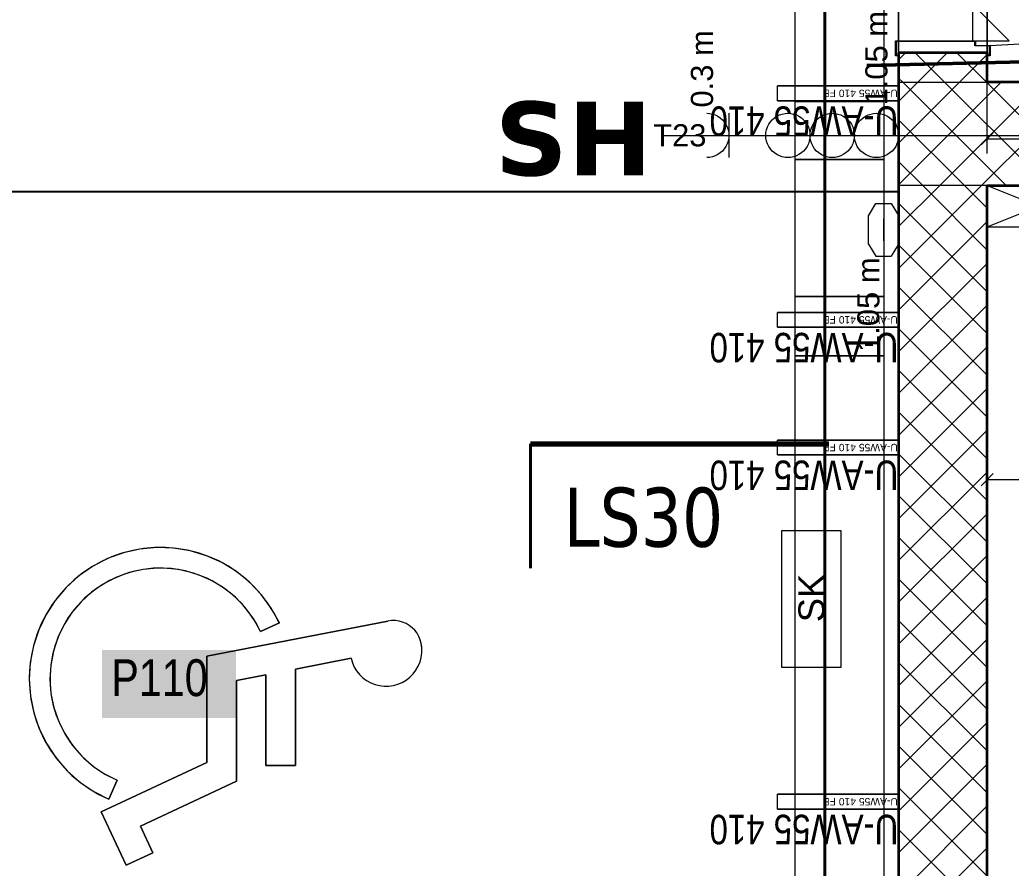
# Model space of a CAD drawing. Extents: x -1067 to 613, y -179 to 712.
# Drawn here: x -144.6 to -77.5, y 126.5 to 184 of the extents above; entities that cross this region are included whole.
import ezdxf
from ezdxf.lldxf.tags import DXFTag

# ---------------------------------------------------------------- set-up
doc = ezdxf.new("R2010")
doc.units = 0
doc.layers.get('0').update_dxf_attribs({"lineweight": 13})
for name, color, linetype, lineweight, true_color in [('A-____-MATC-OTLN', 7, 'Strichpunkt - Mittel', 40, 0x0080ff), ('EL01_VVV_Mass', 7, 'Continuous', 13, 0xb2b200), ('EL01_WAN_Kraft', 1, 'Continuous', 13, 0xff0000), ('EL01_WAN_Schlaufkasten', 1, 'Continuous', 13, 0xff0000), ('EL01_WAN_Sicherheit', 7, 'Continuous', 13, 0x804000), ('EL01_WAN_Trassen', 40, 'Continuous', 13, 0xffbf00), ('EL01_WAN_Trassen Befestigung', 7, 'Continuous', 13, 0xb2b200), ('G-____-____-SYMB', 7, 'Strichpunkt - Weit', 5, 0x008080), ('S-GRID-____-IDEN', 7, 'Continuous', 9, 0x5555aa), ('X_Geometrie', 3, 'Continuous', 50, 0x00ff00)]:
    doc.layers.add(name, color=color, linetype=linetype, lineweight=lineweight, true_color=true_color)
for name, color, linetype, lineweight in [('A-DOOR-____-OTLN', 7, 'Continuous', 9), ('A-DOOR-FRAM-MCUT', 7, 'Continuous', 9), ('A-DOOR-OPNG-OTLN', 7, 'Continuous', 9), ('A-FLOR-____-OTLN', 7, 'Continuous', 9), ('A-WALL-____-MCUT', 7, 'Continuous', 35), ('A-WALL-____-PATT', 7, 'Continuous', 35), ('C-PRKG-____-IDEN', 7, 'Continuous', 5), ('C-PRKG-____-OTLN', 7, 'Continuous', 9), ('S-GRID-____-OTLN', 7, 'Continuous', 5)]:
    doc.layers.add(name, color=color, linetype=linetype, lineweight=lineweight)
doc.styles.get("Standard").update_dxf_attribs({"font": 'arial.ttf'})
tags = doc.linetypes.add('_Rasterlinie_', pattern=[0.375, 0.2, -0.05, 0.075, -0.05]).pattern_tags.tags
tags[10:11] = [DXFTag(74, 4), DXFTag(75, 0), DXFTag(340, '0'), DXFTag(46, 1.0), DXFTag(50, 0.0), DXFTag(44, 0.0), DXFTag(45, 0.0)]
tags[8:9] = [DXFTag(74, 4), DXFTag(75, 0), DXFTag(340, '0'), DXFTag(46, 1.0), DXFTag(50, 0.0), DXFTag(44, 0.0), DXFTag(45, 0.0)]
tags[6:7] = [DXFTag(74, 4), DXFTag(75, 0), DXFTag(340, '0'), DXFTag(46, 1.0), DXFTag(50, 0.0), DXFTag(44, 0.0), DXFTag(45, 0.0)]
tags[4:5] = [DXFTag(74, 4), DXFTag(75, 0), DXFTag(340, '0'), DXFTag(46, 1.0), DXFTag(50, 0.0), DXFTag(44, 0.0), DXFTag(45, 0.0)]
tags = doc.linetypes.add('_Schnittlinie_', pattern=[0.3, 0.15, -0.05, 0.05, -0.05]).pattern_tags.tags
tags[10:11] = [DXFTag(74, 4), DXFTag(75, 0), DXFTag(340, '0'), DXFTag(46, 1.0), DXFTag(50, 0.0), DXFTag(44, 0.0), DXFTag(45, 0.0)]
tags[8:9] = [DXFTag(74, 4), DXFTag(75, 0), DXFTag(340, '0'), DXFTag(46, 1.0), DXFTag(50, 0.0), DXFTag(44, 0.0), DXFTag(45, 0.0)]
tags[6:7] = [DXFTag(74, 4), DXFTag(75, 0), DXFTag(340, '0'), DXFTag(46, 1.0), DXFTag(50, 0.0), DXFTag(44, 0.0), DXFTag(45, 0.0)]
tags[4:5] = [DXFTag(74, 4), DXFTag(75, 0), DXFTag(340, '0'), DXFTag(46, 1.0), DXFTag(50, 0.0), DXFTag(44, 0.0), DXFTag(45, 0.0)]
tags = doc.linetypes.add('Grundrissdarstellung Sturz', pattern=[0.25, 0.15, -0.05, 0, -0.05]).pattern_tags.tags
tags[10:11] = [DXFTag(74, 4), DXFTag(75, 0), DXFTag(340, '0'), DXFTag(46, 1.0), DXFTag(50, 0.0), DXFTag(44, 0.0), DXFTag(45, 0.0)]
tags[8:9] = [DXFTag(74, 4), DXFTag(75, 0), DXFTag(340, '0'), DXFTag(46, 1.0), DXFTag(50, 0.0), DXFTag(44, 0.0), DXFTag(45, 0.0)]
tags[6:7] = [DXFTag(74, 4), DXFTag(75, 0), DXFTag(340, '0'), DXFTag(46, 1.0), DXFTag(50, 0.0), DXFTag(44, 0.0), DXFTag(45, 0.0)]
tags[4:5] = [DXFTag(74, 4), DXFTag(75, 0), DXFTag(340, '0'), DXFTag(46, 1.0), DXFTag(50, 0.0), DXFTag(44, 0.0), DXFTag(45, 0.0)]
tags = doc.linetypes.add('Strichpunkt - Mittel', pattern=[0.35, 0.15, -0.1, 0, -0.1]).pattern_tags.tags
tags[10:11] = [DXFTag(74, 4), DXFTag(75, 0), DXFTag(340, '0'), DXFTag(46, 1.0), DXFTag(50, 0.0), DXFTag(44, 0.0), DXFTag(45, 0.0)]
tags[8:9] = [DXFTag(74, 4), DXFTag(75, 0), DXFTag(340, '0'), DXFTag(46, 1.0), DXFTag(50, 0.0), DXFTag(44, 0.0), DXFTag(45, 0.0)]
tags[6:7] = [DXFTag(74, 4), DXFTag(75, 0), DXFTag(340, '0'), DXFTag(46, 1.0), DXFTag(50, 0.0), DXFTag(44, 0.0), DXFTag(45, 0.0)]
tags[4:5] = [DXFTag(74, 4), DXFTag(75, 0), DXFTag(340, '0'), DXFTag(46, 1.0), DXFTag(50, 0.0), DXFTag(44, 0.0), DXFTag(45, 0.0)]
tags = doc.linetypes.add('Strichpunkt - Weit', pattern=[0.5, 0.2, -0.15, 0, -0.15]).pattern_tags.tags
tags[10:11] = [DXFTag(74, 4), DXFTag(75, 0), DXFTag(340, '0'), DXFTag(46, 1.0), DXFTag(50, 0.0), DXFTag(44, 0.0), DXFTag(45, 0.0)]
tags[8:9] = [DXFTag(74, 4), DXFTag(75, 0), DXFTag(340, '0'), DXFTag(46, 1.0), DXFTag(50, 0.0), DXFTag(44, 0.0), DXFTag(45, 0.0)]
tags[6:7] = [DXFTag(74, 4), DXFTag(75, 0), DXFTag(340, '0'), DXFTag(46, 1.0), DXFTag(50, 0.0), DXFTag(44, 0.0), DXFTag(45, 0.0)]
tags[4:5] = [DXFTag(74, 4), DXFTag(75, 0), DXFTag(340, '0'), DXFTag(46, 1.0), DXFTag(50, 0.0), DXFTag(44, 0.0), DXFTag(45, 0.0)]

# ---------------------------------------------------------------- blocks, each defined once
blk = doc.blocks.new('Referenz-A0UNPC4Q6I', base_point=(-1062.181, -175.856))
at = {"layer": 'A-____-MATC-OTLN', "color": 0, "linetype": 'Strichpunkt - Mittel', "ltscale": 0.4}
blk.add_line((-90.097, 560.559), (-90.097, -171.085), dxfattribs=at)
at = {"layer": 'A-DOOR-____-OTLN', "color": 0, "linetype": 'Grundrissdarstellung Sturz', "ltscale": 0.13}
for p, q in [((-85.097, 181.776), (-85.097, 205.776)), ((-79.097, 181.776), (-79.097, 205.776))]:
    blk.add_line(p, q, dxfattribs=at)
at = {"layer": 'A-DOOR-FRAM-MCUT', "color": 0, "linetype": 'Continuous', "ltscale": 0.13}
for p, q in [((-85.297, 182.576), (-79.897, 182.576)), ((-85.297, 181.576), (-85.297, 182.576)), ((-85.257, 182.536), (-85.257, 181.616)), ((-79.937, 182.536), (-85.257, 182.536)), ((-79.937, 182.236), (-79.937, 182.536)), ((-78.937, 182.236), (-79.937, 182.236)), ((-79.897, 182.576), (-79.897, 182.276)), ((-79.897, 182.276), (-78.897, 182.276)), ((-78.937, 181.616), (-78.937, 182.236)), ((-78.897, 182.276), (-78.897, 181.576)), ((-85.097, 181.576), (-85.297, 181.576)), ((-85.257, 181.616), (-85.097, 181.616)), ((-79.097, 181.616), (-78.937, 181.616)), ((-78.897, 181.576), (-79.097, 181.576))]:
    blk.add_line(p, q, dxfattribs=at)
at = {"layer": 'A-DOOR-OPNG-OTLN', "color": 0, "linetype": 'Continuous', "ltscale": 0.13}
blk.add_line((-78.897, 182.276), (-76.493, 182.402), dxfattribs=at)
at = {"layer": 'A-FLOR-____-OTLN', "color": 0, "linetype": 'Continuous', "ltscale": 0.13}
for p, q in [((-85.097, 204.977), (-85.097, 182.574)), ((-85.097, 182.536), (-85.097, 181.776))]:
    blk.add_line(p, q, dxfattribs=at)
at = {"layer": 'A-WALL-____-MCUT', "color": 0, "linetype": 'Continuous', "ltscale": 0.35}
for p, q in [((-85.097, 181.776), (-85.097, -171.085)), ((-79.097, 181.776), (-85.097, 181.776)), ((-79.097, 179.776), (-79.097, 181.776)), ((102.803, 179.776), (-79.097, 179.776)), ((-79.097, 172.776), (34.003, 172.776)), ((-79.097, -171.085), (-79.097, 172.776))]:
    blk.add_line(p, q, dxfattribs=at)
at = {"layer": 'A-WALL-____-MCUT', "color": 0, "linetype": 'Continuous', "lineweight": 9, "ltscale": 0.13}
for p, q in [((-85.097, 179.776), (-79.097, 179.776)), ((-79.097, 172.776), (-85.097, 172.776))]:
    blk.add_line(p, q, dxfattribs=at)
at = {"layer": 'A-WALL-____-PATT', "color": 0, "linetype": 'Continuous', "lineweight": 9, "ltscale": 0.13}
for p, q in [((-85.097, 181.305), (-84.627, 181.776)), ((-81.98, 179.776), (-83.98, 181.776)), ((-83.798, 179.776), (-81.798, 181.776)), ((-79.152, 179.776), (-81.152, 181.776)), ((-80.97, 179.776), (-79.097, 181.648)), ((-84.809, 179.776), (-85.097, 180.064)), ((-85.097, 178.477), (-83.798, 179.776)), ((-85.097, 175.648), (-80.97, 179.776)), ((-85.097, 172.82), (-78.141, 179.776)), ((-77.809, 172.776), (-84.809, 179.776)), ((-82.313, 172.776), (-75.313, 179.776)), ((-74.98, 172.776), (-81.98, 179.776)), ((-79.484, 172.776), (-72.484, 179.776)), ((-72.152, 172.776), (-79.152, 179.776)), ((-80.637, 172.776), (-85.097, 177.236)), ((-83.465, 172.776), (-85.097, 174.407)), ((-85.097, 169.992), (-82.313, 172.776)), ((-85.097, 167.163), (-79.484, 172.776)), ((-79.097, 168.407), (-83.465, 172.776)), ((-79.097, 171.236), (-80.637, 172.776)), ((-79.097, 165.579), (-85.097, 171.579)), ((-85.097, 164.335), (-79.097, 170.335)), ((-79.097, 162.75), (-85.097, 168.75)), ((-85.097, 161.506), (-79.097, 167.506)), ((-79.097, 159.922), (-85.097, 165.922)), ((-85.097, 158.678), (-79.097, 164.678)), ((-79.097, 157.094), (-85.097, 163.094)), ((-85.097, 155.849), (-79.097, 161.849)), ((-79.097, 154.265), (-85.097, 160.265)), ((-85.097, 153.021), (-79.097, 159.021)), ((-79.097, 151.437), (-85.097, 157.437)), ((-85.097, 150.193), (-79.097, 156.193)), ((-79.097, 148.608), (-85.097, 154.608)), ((-85.097, 147.364), (-79.097, 153.364)), ((-79.097, 145.78), (-85.097, 151.78)), ((-85.097, 144.536), (-79.097, 150.536)), ((-79.097, 142.951), (-85.097, 148.951)), ((-85.097, 141.707), (-79.097, 147.707)), ((-79.097, 140.123), (-85.097, 146.123)), ((-85.097, 138.879), (-79.097, 144.879)), ((-79.097, 137.295), (-85.097, 143.295)), ((-85.097, 136.051), (-79.097, 142.051)), ((-79.097, 134.466), (-85.097, 140.466)), ((-85.097, 133.222), (-79.097, 139.222)), ((-79.097, 131.638), (-85.097, 137.638)), ((-85.097, 130.394), (-79.097, 136.394)), ((-79.097, 128.809), (-85.097, 134.809)), ((-85.097, 127.565), (-79.097, 133.565)), ((-79.097, 125.981), (-85.097, 131.981)), ((-85.097, 124.737), (-79.097, 130.737)), ((-79.097, 123.152), (-85.097, 129.152)), ((-85.097, 121.908), (-79.097, 127.908))]:
    blk.add_line(p, q, dxfattribs=at)
at = {"layer": 'C-PRKG-____-IDEN', "color": 7, "linetype": 'Continuous', "ltscale": 0.13, "true_color": 0xffffff}
for points in [[(-139.054, 136.706), (-129.98, 136.706), (-139.054, 141.304)], [(-129.98, 136.706), (-139.054, 141.304), (-129.98, 141.304)]]:
    blk.add_solid(points, dxfattribs=at)
at = {"layer": 'C-PRKG-____-OTLN', "color": 0, "linetype": 'Continuous', "ltscale": 0.13}
for p, q in [((-85.097, 172.363), (-185.097, 172.363)), ((-85.097, 172.362), (-185.097, 172.362)), ((-185.097, 172.362), (-85.097, 172.362)), ((-137.613, 147.895), (-138.689, 147.501)), ((-137.709, 147.866), (-138.413, 147.616)), ((-136.985, 148.055), (-137.709, 147.866)), ((-136.495, 148.148), (-137.613, 147.895)), ((-136.249, 148.183), (-136.985, 148.055)), ((-135.355, 148.255), (-136.495, 148.148)), ((-135.504, 148.249), (-136.249, 148.183)), ((-134.756, 148.251), (-135.504, 148.249)), ((-134.209, 148.214), (-135.355, 148.255)), ((-134.011, 148.191), (-134.756, 148.251)), ((-133.079, 148.026), (-134.209, 148.214)), ((-133.274, 148.069), (-134.011, 148.191)), ((-132.549, 147.885), (-133.274, 148.069)), ((-131.982, 147.695), (-133.079, 148.026)), ((-131.842, 147.641), (-132.549, 147.885)), ((-139.095, 147.309), (-139.748, 146.945)), ((-138.689, 147.501), (-139.705, 146.971)), ((-138.413, 147.616), (-139.095, 147.309)), ((-130.937, 147.225), (-131.982, 147.695)), ((-131.159, 147.338), (-131.842, 147.641)), ((-130.503, 146.979), (-131.159, 147.338)), ((-129.961, 146.625), (-130.937, 147.225)), ((-140.368, 146.527), (-140.951, 146.059)), ((-139.705, 146.971), (-140.645, 146.315)), ((-139.748, 146.945), (-140.368, 146.527)), ((-137.611, 146.424), (-138.559, 146.011)), ((-137.217, 146.552), (-138.123, 146.22)), ((-136.951, 146.625), (-137.611, 146.424)), ((-136.275, 146.765), (-137.217, 146.552)), ((-136.275, 146.765), (-136.951, 146.625)), ((-135.314, 146.856), (-136.275, 146.765)), ((-135.59, 146.842), (-136.275, 146.765)), ((-134.9, 146.856), (-135.59, 146.842)), ((-134.349, 146.821), (-135.314, 146.856)), ((-133.87, 146.757), (-134.9, 146.856)), ((-133.397, 146.663), (-134.349, 146.821)), ((-132.864, 146.518), (-133.87, 146.757)), ((-132.473, 146.384), (-133.397, 146.663)), ((-131.901, 146.142), (-132.864, 146.518)), ((-129.88, 146.567), (-130.503, 146.979)), ((-129.07, 145.904), (-129.961, 146.625)), ((-129.293, 146.103), (-129.88, 146.567)), ((-140.645, 146.315), (-141.492, 145.544)), ((-140.951, 146.059), (-141.492, 145.544)), ((-138.98, 145.774), (-139.771, 145.222)), ((-138.559, 146.011), (-139.44, 145.471)), ((-138.123, 146.22), (-138.98, 145.774)), ((-131.592, 145.988), (-132.473, 146.384)), ((-130.998, 145.637), (-131.901, 146.142)), ((-130.77, 145.482), (-131.592, 145.988)), ((-128.748, 145.592), (-129.293, 146.103)), ((-128.28, 145.075), (-129.07, 145.904)), ((-141.492, 145.544), (-142.234, 144.671)), ((-141.492, 145.544), (-141.988, 144.985)), ((-139.771, 145.222), (-140.485, 144.572)), ((-139.44, 145.471), (-140.24, 144.814)), ((-130.261, 145.088), (-130.998, 145.637)), ((-130.019, 144.875), (-130.77, 145.482)), ((-129.596, 144.453), (-130.261, 145.088)), ((-128.248, 145.036), (-128.748, 145.592)), ((-127.602, 144.151), (-128.28, 145.075)), ((-142.234, 144.671), (-142.856, 143.709)), ((-141.989, 144.985), (-142.436, 144.386)), ((-140.485, 144.572), (-141.11, 143.836)), ((-140.24, 144.814), (-140.941, 144.054)), ((-129.353, 144.176), (-130.019, 144.875)), ((-129.015, 143.741), (-129.596, 144.453)), ((-127.796, 144.441), (-128.248, 145.036)), ((-127.395, 143.81), (-127.796, 144.441)), ((-142.832, 143.752), (-143.173, 143.087)), ((-142.436, 144.386), (-142.831, 143.752)), ((-141.11, 143.836), (-141.634, 143.026)), ((-140.941, 144.054), (-141.347, 143.497)), ((-128.782, 143.398), (-129.353, 144.176)), ((-128.638, 143.162), (-129.015, 143.74)), ((-127.049, 143.147), (-127.602, 144.151)), ((-127.05, 143.147), (-127.395, 143.81)), ((-143.173, 143.087), (-143.456, 142.396)), ((-142.856, 143.709), (-143.35, 142.675)), ((-141.347, 143.497), (-141.7, 142.905)), ((-119.69, 143.267), (-131.961, 140.882)), ((-131.961, 140.881), (-119.69, 143.266)), ((-128.317, 142.552), (-128.782, 143.398)), ((-128.317, 142.552), (-128.638, 143.162)), ((-128.317, 142.552), (-127.049, 143.147)), ((-127.049, 143.147), (-128.317, 142.552)), ((-127.049, 143.147), (-127.049, 143.147)), ((-119.441, 143.298), (-119.69, 143.267)), ((-119.441, 143.298), (-119.69, 143.266)), ((-119.189, 143.297), (-119.441, 143.298)), ((-119.189, 143.297), (-119.441, 143.298)), ((-118.939, 143.263), (-119.189, 143.297)), ((-118.939, 143.263), (-119.189, 143.297)), ((-118.697, 143.197), (-118.939, 143.263)), ((-118.697, 143.197), (-118.939, 143.263)), ((-118.464, 143.1), (-118.697, 143.197)), ((-118.464, 143.099), (-118.697, 143.197)), ((-118.247, 142.973), (-118.464, 143.1)), ((-118.247, 142.973), (-118.464, 143.099)), ((-143.35, 142.675), (-143.707, 141.586)), ((-143.457, 142.395), (-143.681, 141.682)), ((-141.634, 143.026), (-142.05, 142.154)), ((-141.701, 142.904), (-141.998, 142.282)), ((-128.317, 142.552), (-128.317, 142.552)), ((-118.048, 142.819), (-118.247, 142.973)), ((-118.048, 142.819), (-118.247, 142.973)), ((-117.871, 142.64), (-118.048, 142.819)), ((-117.871, 142.64), (-118.048, 142.819)), ((-117.718, 142.44), (-117.871, 142.64)), ((-117.718, 142.44), (-117.871, 142.64)), ((-117.593, 142.221), (-117.718, 142.44)), ((-117.594, 142.221), (-117.718, 142.44)), ((-142.05, 142.154), (-142.351, 141.237)), ((-141.998, 142.282), (-142.236, 141.635)), ((-117.498, 141.988), (-117.593, 142.221)), ((-117.498, 141.988), (-117.593, 142.221)), ((-117.434, 141.745), (-117.498, 141.988)), ((-117.434, 141.745), (-117.498, 141.988)), ((-117.394, 141.433), (-117.434, 141.745)), ((-117.4, 141.514), (-117.434, 141.745)), ((-143.707, 141.586), (-143.92, 140.461)), ((-143.681, 141.682), (-143.845, 140.953)), ((-142.351, 141.237), (-142.531, 140.289)), ((-142.237, 141.635), (-142.415, 140.969)), ((-117.436, 140.806), (-117.395, 141.118)), ((-117.436, 140.806), (-117.395, 141.117)), ((-117.389, 141.281), (-117.4, 141.514)), ((-117.395, 141.118), (-117.394, 141.433)), ((-117.395, 141.117), (-117.391, 141.199)), ((-117.391, 141.199), (-117.389, 141.281)), ((-117.389, 141.281), (-117.389, 141.281)), ((-143.92, 140.461), (-143.987, 139.317)), ((-143.845, 140.953), (-143.947, 140.213)), ((-142.415, 140.969), (-142.531, 140.289)), ((-131.961, 140.882), (-131.961, 133.683)), ((-131.961, 140.881), (-131.961, 140.882)), ((-131.961, 133.683), (-131.961, 140.881)), ((-125.961, 140.011), (-122.192, 140.743)), ((-122.192, 140.743), (-125.961, 140.011)), ((-122.192, 140.743), (-122.102, 140.442)), ((-122.192, 140.743), (-122.102, 140.441)), ((-122.192, 140.743), (-122.192, 140.743)), ((-122.102, 140.442), (-121.975, 140.154)), ((-122.102, 140.441), (-121.975, 140.154)), ((-117.638, 140.211), (-117.518, 140.502)), ((-117.638, 140.21), (-117.518, 140.501)), ((-117.518, 140.502), (-117.436, 140.806)), ((-117.518, 140.502), (-117.436, 140.806)), ((-143.947, 140.213), (-143.987, 139.466)), ((-142.531, 140.289), (-142.587, 139.325)), ((-142.531, 140.288), (-142.584, 139.601)), ((-125.961, 133.49), (-125.961, 140.011)), ((-125.961, 140.011), (-125.961, 133.49)), ((-125.961, 140.011), (-125.961, 140.011)), ((-121.975, 140.154), (-121.811, 139.885)), ((-121.975, 140.153), (-121.811, 139.885)), ((-121.811, 139.885), (-121.614, 139.639)), ((-121.811, 139.885), (-121.614, 139.639)), ((-117.985, 139.687), (-117.794, 139.937)), ((-117.985, 139.687), (-117.794, 139.937)), ((-117.794, 139.937), (-117.638, 140.211)), ((-117.794, 139.937), (-117.638, 140.21)), ((-143.987, 139.418), (-143.988, 139.369)), ((-143.988, 139.37), (-143.988, 139.369)), ((-143.988, 139.369), (-143.96, 138.671)), ((-143.987, 139.466), (-143.987, 139.418)), ((-143.987, 139.317), (-143.907, 138.174)), ((-142.587, 139.325), (-142.519, 138.362)), ((-142.584, 139.601), (-142.574, 138.912)), ((-129.961, 139.234), (-127.961, 139.622)), ((-127.961, 139.622), (-129.961, 139.233)), ((-129.961, 132.41), (-129.961, 139.234)), ((-129.961, 139.233), (-129.961, 139.234)), ((-129.961, 139.233), (-129.961, 132.41)), ((-127.961, 139.622), (-127.961, 133.49)), ((-127.961, 133.49), (-127.961, 139.622)), ((-127.961, 139.622), (-127.961, 139.622)), ((-121.614, 139.639), (-121.386, 139.421)), ((-121.614, 139.639), (-121.386, 139.421)), ((-121.386, 139.421), (-121.133, 139.235)), ((-121.386, 139.421), (-121.133, 139.234)), ((-121.133, 139.235), (-120.857, 139.082)), ((-121.133, 139.234), (-120.857, 139.082)), ((-120.857, 139.082), (-120.564, 138.967)), ((-120.857, 139.082), (-120.564, 138.966)), ((-119.016, 138.987), (-118.727, 139.11)), ((-119.016, 138.987), (-118.727, 139.11)), ((-118.727, 139.11), (-118.455, 139.27)), ((-118.727, 139.11), (-118.455, 139.269)), ((-118.455, 139.27), (-118.207, 139.463)), ((-118.455, 139.269), (-118.207, 139.463)), ((-118.207, 139.463), (-117.985, 139.687)), ((-118.206, 139.463), (-117.985, 139.687)), ((-143.96, 138.671), (-143.878, 137.976)), ((-142.573, 138.911), (-142.5, 138.226)), ((-142.519, 138.362), (-142.328, 137.416)), ((-120.564, 138.967), (-120.259, 138.89)), ((-120.564, 138.966), (-120.259, 138.89)), ((-120.259, 138.89), (-119.946, 138.854)), ((-120.259, 138.89), (-119.946, 138.853)), ((-119.946, 138.854), (-119.631, 138.858)), ((-119.946, 138.853), (-119.631, 138.857)), ((-119.631, 138.858), (-119.32, 138.902)), ((-119.631, 138.857), (-119.32, 138.902)), ((-119.32, 138.902), (-119.016, 138.987)), ((-119.32, 138.902), (-119.016, 138.987)), ((-143.907, 138.174), (-143.68, 137.051)), ((-143.878, 137.976), (-143.73, 137.244)), ((-142.5, 138.226), (-142.363, 137.55)), ((-143.73, 137.244), (-143.521, 136.527)), ((-143.68, 137.051), (-143.31, 135.967)), ((-142.363, 137.549), (-142.165, 136.889)), ((-142.328, 137.416), (-142.017, 136.503)), ((-143.52, 136.526), (-143.252, 135.829)), ((-142.165, 136.889), (-141.907, 136.25)), ((-142.017, 136.503), (-141.59, 135.637)), ((-143.31, 135.967), (-142.804, 134.939)), ((-143.252, 135.829), (-142.926, 135.157)), ((-141.906, 136.249), (-141.591, 135.636)), ((-142.925, 135.156), (-142.544, 134.514)), ((-141.591, 135.636), (-141.22, 135.055)), ((-141.59, 135.637), (-141.056, 134.833)), ((-141.219, 135.055), (-140.797, 134.51)), ((-142.804, 134.939), (-142.17, 133.984)), ((-142.544, 134.514), (-142.11, 133.905)), ((-141.056, 134.833), (-140.423, 134.104)), ((-140.797, 134.51), (-140.326, 134.007)), ((-142.17, 133.984), (-141.419, 133.12)), ((-142.109, 133.905), (-141.625, 133.336)), ((-140.423, 134.104), (-139.701, 133.463)), ((-140.325, 134.006), (-139.628, 133.406)), ((-131.961, 133.683), (-139.12, 130.345)), ((-139.12, 130.345), (-131.961, 133.683)), ((-131.961, 133.683), (-131.961, 133.683)), ((-141.625, 133.336), (-141.096, 132.809)), ((-141.419, 133.12), (-140.562, 132.359)), ((-139.701, 133.463), (-138.903, 132.92)), ((-139.628, 133.406), (-138.864, 132.896)), ((-127.961, 133.49), (-125.961, 133.49)), ((-127.961, 133.489), (-127.961, 133.49)), ((-125.961, 133.489), (-127.961, 133.489)), ((-125.961, 133.489), (-125.961, 133.49)), ((-141.095, 132.808), (-140.523, 132.328)), ((-140.562, 132.359), (-139.615, 131.714)), ((-140.523, 132.328), (-139.912, 131.897)), ((-138.903, 132.92), (-138.042, 132.484)), ((-138.864, 132.896), (-138.042, 132.483)), ((-138.592, 131.197), (-138.042, 132.484)), ((-138.042, 132.483), (-138.592, 131.197)), ((-138.042, 132.484), (-138.042, 132.483)), ((-136.463, 129.378), (-129.961, 132.41)), ((-129.961, 132.409), (-136.463, 129.378)), ((-129.961, 132.409), (-129.961, 132.41)), ((-139.912, 131.897), (-139.267, 131.519)), ((-139.615, 131.714), (-138.592, 131.197)), ((-139.267, 131.519), (-138.592, 131.196)), ((-138.592, 131.196), (-138.592, 131.197)), ((-139.12, 130.345), (-137.43, 126.721)), ((-137.43, 126.721), (-139.12, 130.345)), ((-139.12, 130.345), (-139.12, 130.345)), ((-135.617, 127.566), (-136.463, 129.378)), ((-136.463, 129.378), (-135.618, 127.566)), ((-136.463, 129.378), (-136.463, 129.378)), ((-137.43, 126.721), (-135.617, 127.566)), ((-135.617, 127.566), (-137.43, 126.72)), ((-135.617, 127.566), (-135.617, 127.566)), ((-137.43, 126.72), (-137.43, 126.721))]:
    blk.add_line(p, q, dxfattribs=at)
at = {"layer": 'G-____-____-SYMB', "color": 0, "linetype": '_Schnittlinie_', "lineweight": 70, "ltscale": 0.7}
blk.add_line((-110.04, 155.276), (-89.821, 155.276), dxfattribs=at)
at = {"layer": 'G-____-____-SYMB', "color": 0, "linetype": 'Continuous', "lineweight": 40, "ltscale": 0.4}
blk.add_line((-110.04, 146.85), (-110.04, 155.276), dxfattribs=at)
at = {"layer": 'S-GRID-____-OTLN', "color": 0, "linetype": '_Rasterlinie_', "ltscale": 0.13}
blk.add_line((-101.097, 176.176), (198.844, 176.176), dxfattribs=at)
at = {"layer": 'X_Geometrie', "color": 0, "linetype": 'Continuous', "ltscale": 0.5}
blk.add_line((-87.259, 180.915), (198.844, 187.77), dxfattribs=at)
at = {"layer": 'C-PRKG-____-IDEN', "color": 0, "linetype": 'Continuous', "ltscale": 0.13, "insert": (-138.429, 140.679), "char_height": 2.5, "attachment_point": 1}
blk.add_mtext('{\\W0.8;\\fArial;P110}', dxfattribs=at)
at = {"layer": 'G-____-____-SYMB', "color": 0, "linetype": 'Continuous', "ltscale": 0.13, "insert": (-107.796, 152.306), "char_height": 4, "attachment_point": 1}
blk.add_mtext('{\\W0.8;\\fVerdana;LS30}', dxfattribs=at)
at = {"layer": 'S-GRID-____-IDEN', "color": 0, "linetype": 'Continuous', "lineweight": 5, "ltscale": 0.13, "insert": (-112.457, 178.467), "char_height": 5, "attachment_point": 1}
blk.add_mtext('{\\fVerdana|b1|i0;SH}', dxfattribs=at)
blk = doc.blocks.new('IfcObject-A0UNPC4U6I', base_point=(-97.616, 160.795))
at = {"layer": 'EL01_WAN_Trassen', "linetype": 'ByBlock', "lineweight": -2, "ltscale": 0.13}
for p, q in [((-93.295, 163.179), (-93.295, 164.179)), ((-93.295, 163.179), (-93.295, 164.179)), ((-85.095, 164.179), (-93.295, 164.179)), ((-93.295, 164.179), (-93.295, 164.179)), ((-93.295, 164.179), (-85.095, 164.179)), ((-85.095, 163.179), (-85.095, 164.179)), ((-85.095, 163.179), (-85.095, 164.179)), ((-85.095, 164.179), (-85.095, 164.179)), ((-85.095, 163.179), (-93.295, 163.179)), ((-93.295, 163.179), (-93.295, 163.179)), ((-93.295, 163.179), (-85.095, 163.179)), ((-85.095, 163.179), (-85.095, 163.179))]:
    blk.add_line(p, q, dxfattribs=at)
at = {"layer": 'EL01_WAN_Trassen', "lineweight": -2, "attachment_point": 1, "rotation": 180}
for s, insert, char_height in [('{\\fArial;U-AW55 410 FE}', (-85.15, 163.429), 0.5), ('{\\W0.8;\\fArial;U-AW55 410}', (-85.111, 160.795), 2)]:
    blk.add_mtext(s, dxfattribs=dict(at, insert=insert, char_height=char_height))
blk = doc.blocks.new('IfcObject-A0UNPC686I', base_point=(-97.616, 128.142))
at = {"layer": 'EL01_WAN_Trassen', "linetype": 'ByBlock', "lineweight": -2, "ltscale": 0.13}
for p, q in [((-93.295, 130.526), (-93.295, 131.526)), ((-93.295, 130.526), (-93.295, 131.526)), ((-85.095, 131.526), (-93.295, 131.526)), ((-93.295, 131.526), (-93.295, 131.526)), ((-93.295, 131.526), (-85.095, 131.526)), ((-85.095, 130.526), (-85.095, 131.526)), ((-85.095, 130.526), (-85.095, 131.526)), ((-85.095, 131.526), (-85.095, 131.526)), ((-85.095, 130.526), (-93.295, 130.526)), ((-93.295, 130.526), (-93.295, 130.526)), ((-93.295, 130.526), (-85.095, 130.526)), ((-85.095, 130.526), (-85.095, 130.526))]:
    blk.add_line(p, q, dxfattribs=at)
at = {"layer": 'EL01_WAN_Trassen', "lineweight": -2, "attachment_point": 1, "rotation": 180}
for s, insert, char_height in [('{\\fArial;U-AW55 410 FE}', (-85.15, 130.776), 0.5), ('{\\W0.8;\\fArial;U-AW55 410}', (-85.111, 128.142), 2)]:
    blk.add_mtext(s, dxfattribs=dict(at, insert=insert, char_height=char_height))
blk = doc.blocks.new('IfcObject-A0UNPC6A6I', base_point=(-97.616, 152.142))
at = {"layer": 'EL01_WAN_Trassen', "linetype": 'ByBlock', "lineweight": -2, "ltscale": 0.13}
for p, q in [((-93.295, 154.526), (-93.295, 155.526)), ((-93.295, 154.526), (-93.295, 155.526)), ((-85.095, 155.526), (-93.295, 155.526)), ((-93.295, 155.526), (-93.295, 155.526)), ((-93.295, 155.526), (-85.095, 155.526)), ((-85.095, 154.526), (-85.095, 155.526)), ((-85.095, 154.526), (-85.095, 155.526)), ((-85.095, 155.526), (-85.095, 155.526)), ((-85.095, 154.526), (-93.295, 154.526)), ((-93.295, 154.526), (-93.295, 154.526)), ((-93.295, 154.526), (-85.095, 154.526)), ((-85.095, 154.526), (-85.095, 154.526))]:
    blk.add_line(p, q, dxfattribs=at)
at = {"layer": 'EL01_WAN_Trassen', "lineweight": -2, "attachment_point": 1, "rotation": 180}
for s, insert, char_height in [('{\\fArial;U-AW55 410 FE}', (-85.15, 154.776), 0.5), ('{\\W0.8;\\fArial;U-AW55 410}', (-85.111, 152.142), 2)]:
    blk.add_mtext(s, dxfattribs=dict(at, insert=insert, char_height=char_height))
blk = doc.blocks.new('IfcObject-A0UNPC6I6I', base_point=(-97.616, 176.142))
at = {"layer": 'EL01_WAN_Trassen', "linetype": 'ByBlock', "lineweight": -2, "ltscale": 0.13}
for p, q in [((-93.295, 178.526), (-93.295, 179.526)), ((-93.295, 178.526), (-93.295, 179.526)), ((-85.095, 179.526), (-93.295, 179.526)), ((-93.295, 179.526), (-93.295, 179.526)), ((-93.295, 179.526), (-85.095, 179.526)), ((-85.095, 178.526), (-85.095, 179.526)), ((-85.095, 178.526), (-85.095, 179.526)), ((-85.095, 179.526), (-85.095, 179.526)), ((-85.095, 178.526), (-93.295, 178.526)), ((-93.295, 178.526), (-93.295, 178.526)), ((-93.295, 178.526), (-85.095, 178.526)), ((-85.095, 178.526), (-85.095, 178.526))]:
    blk.add_line(p, q, dxfattribs=at)
at = {"layer": 'EL01_WAN_Trassen', "lineweight": -2, "attachment_point": 1, "rotation": 180}
for s, insert, char_height in [('{\\fArial;U-AW55 410 FE}', (-85.15, 178.776), 0.5), ('{\\W0.8;\\fArial;U-AW55 410}', (-85.111, 176.142), 2)]:
    blk.add_mtext(s, dxfattribs=dict(at, insert=insert, char_height=char_height))
blk = doc.blocks.new('Kabelkanal-A0UNPC7Y6I', base_point=(-92.095, 174.527))
at = {"color": 0, "linetype": 'ByBlock', "lineweight": -2, "ltscale": 0.13}
for p, q in [((-92.095, 221.258), (-92.095, 221.282)), ((-92.095, 174.551), (-92.095, 221.282)), ((-92.095, 221.282), (-86.095, 221.282)), ((-92.095, 174.527), (-92.095, 221.258)), ((-92.095, 221.258), (-86.095, 221.258)), ((-86.095, 221.258), (-86.095, 221.282)), ((-86.095, 221.282), (-86.095, 174.551)), ((-86.095, 221.258), (-86.095, 174.527)), ((-92.095, 174.527), (-92.095, 174.551)), ((-86.095, 174.551), (-92.095, 174.551)), ((-86.095, 174.527), (-92.095, 174.527)), ((-86.095, 174.527), (-86.095, 174.551))]:
    blk.add_line(p, q, dxfattribs=at)
blk = doc.blocks.new('Kabelkanal-A0UNPC8K6I', base_point=(-92.095, 101.282))
at = {"color": 0, "linetype": 'ByBlock', "lineweight": -2, "ltscale": 0.13}
for p, q in [((-92.095, 165.269), (-92.095, 165.293)), ((-92.095, 101.305), (-92.095, 165.293)), ((-92.095, 165.293), (-86.095, 165.293)), ((-92.095, 101.282), (-92.095, 165.269)), ((-92.095, 165.269), (-86.095, 165.269)), ((-86.095, 165.269), (-86.095, 165.293)), ((-86.095, 165.293), (-86.095, 101.305)), ((-86.095, 165.269), (-86.095, 101.282)), ((-92.095, 101.282), (-92.095, 101.305)), ((-86.095, 101.305), (-92.095, 101.305)), ((-86.095, 101.282), (-92.095, 101.282)), ((-86.095, 101.282), (-86.095, 101.305))]:
    blk.add_line(p, q, dxfattribs=at)
blk = doc.blocks.new('Kabelkanal-A0UNPC9G6I', base_point=(-92.095, 161.223))
at = {"color": 0, "linetype": 'ByBlock', "lineweight": -2, "ltscale": 0.13}
for p, q in [((-92.095, 178.479), (-92.095, 178.503)), ((-92.095, 161.246), (-92.095, 178.503)), ((-92.095, 178.503), (-86.095, 178.503)), ((-92.095, 161.223), (-92.095, 178.479)), ((-92.095, 178.479), (-86.095, 178.479)), ((-86.095, 178.479), (-86.095, 178.503)), ((-86.095, 178.503), (-86.095, 161.246)), ((-86.095, 178.479), (-86.095, 161.223)), ((-92.095, 161.223), (-92.095, 161.246)), ((-86.095, 161.246), (-92.095, 161.246)), ((-86.095, 161.223), (-92.095, 161.223)), ((-86.095, 161.223), (-86.095, 161.246))]:
    blk.add_line(p, q, dxfattribs=at)
blk = doc.blocks.new('Schlaufkasten Decke (multi)-A0UNPCBI6I', base_point=(-93.007, 140.13))
at = {"color": 0, "linetype": 'ByBlock', "lineweight": -2, "ltscale": 0.13}
for p, q in [((-93.007, 149.41), (-89.007, 149.41)), ((-93.007, 140.13), (-93.007, 149.41)), ((-89.007, 149.41), (-89.007, 140.13)), ((-89.007, 140.13), (-93.007, 140.13))]:
    blk.add_line(p, q, dxfattribs=at)
at = {"color": 0, "linetype": 'ByBlock', "lineweight": -2, "ltscale": 0.13, "insert": (-91.887, 143.189), "char_height": 1.76, "attachment_point": 1, "rotation": 90}
blk.add_mtext('{\\fArial;SK}', dxfattribs=at)
blk = doc.blocks.new('Kartenleser Zutritt Anlage-A0UNPCF26I', base_point=(-87.142, 167.984))
at = {"color": 0, "lineweight": -2}
for p, q in [((-87.142, 170.736), (-86.63, 171.568)), ((-86.63, 171.568), (-85.606, 171.568)), ((-85.606, 171.568), (-85.095, 170.737)), ((-87.142, 168.816), (-87.142, 170.736)), ((-85.095, 170.737), (-85.095, 168.814)), ((-86.118, 170.518), (-86.118, 169.033)), ((-86.118, 170.497), (-86.118, 169.055)), ((-87.142, 168.816), (-86.63, 167.984)), ((-85.095, 168.814), (-85.606, 167.984)), ((-86.63, 167.984), (-85.606, 167.984))]:
    blk.add_line(p, q, dxfattribs=at)
blk = doc.blocks.new('Absolute Höhe-A0UNPCF46I', base_point=(-87.9, 161.502))
at = {"color": 0, "lineweight": -2, "insert": (-87.9, 161.502), "char_height": 1.5, "attachment_point": 1, "rotation": 90}
blk.add_mtext('{\\fArial;1.05 m}', dxfattribs=at)
blk = doc.blocks.new('Maß-A0UNPCMG6I', base_point=(-79.095, 157.478))
at = {"color": 0, "lineweight": -2}
for p, q in [((-50.137, 172.776), (-79.095, 172.776)), ((-51.55, 173.189), (-50.723, 172.362)), ((-51.137, 157.892), (-51.137, 172.776)), ((-52.137, 157.892), (-48.195, 157.892)), ((-51.55, 158.305), (-50.723, 157.478))]:
    blk.add_line(p, q, dxfattribs=at)
at = {"color": 0, "lineweight": -2, "insert": (-54.47, 163.56), "char_height": 2.5, "attachment_point": 1, "rotation": 90}
blk.add_mtext('{\\fArial;74}', dxfattribs=at)
blk = doc.blocks.new('Leerdose Gr.I_ UP-A0UNPCOE6I', base_point=(-91.095, 174.676))
at = {"color": 0, "lineweight": -2}
for p, q in [((-90.656, 177.236), (-90.508, 177.366)), ((-90.508, 177.366), (-90.345, 177.475)), ((-90.345, 177.475), (-90.169, 177.562)), ((-90.169, 177.562), (-89.983, 177.625)), ((-89.983, 177.625), (-89.791, 177.663)), ((-89.791, 177.663), (-89.595, 177.676)), ((-89.595, 177.676), (-89.399, 177.663)), ((-89.399, 177.663), (-89.207, 177.625)), ((-89.207, 177.625), (-89.021, 177.562)), ((-89.021, 177.562), (-88.845, 177.475)), ((-88.845, 177.475), (-88.682, 177.366)), ((-88.682, 177.366), (-88.534, 177.236)), ((-91.044, 176.564), (-90.981, 176.75)), ((-90.981, 176.75), (-90.894, 176.926)), ((-90.894, 176.926), (-90.785, 177.089)), ((-90.785, 177.089), (-90.656, 177.236)), ((-88.534, 177.236), (-88.405, 177.089)), ((-88.405, 177.089), (-88.296, 176.926)), ((-88.296, 176.926), (-88.209, 176.75)), ((-88.209, 176.75), (-88.146, 176.564)), ((-91.095, 176.176), (-91.082, 176.372)), ((-91.082, 175.98), (-91.095, 176.176)), ((-91.082, 176.372), (-91.044, 176.564)), ((-91.044, 175.788), (-91.082, 175.98)), ((-88.146, 176.564), (-88.108, 176.372)), ((-88.108, 175.98), (-88.146, 175.788)), ((-88.108, 176.372), (-88.095, 176.176)), ((-88.095, 176.176), (-88.108, 175.98)), ((-90.981, 175.602), (-91.044, 175.788)), ((-90.894, 175.426), (-90.981, 175.602)), ((-90.785, 175.263), (-90.894, 175.426)), ((-88.296, 175.426), (-88.405, 175.263)), ((-88.209, 175.602), (-88.296, 175.426)), ((-88.146, 175.788), (-88.209, 175.602)), ((-90.656, 175.115), (-90.785, 175.263)), ((-90.508, 174.986), (-90.656, 175.115)), ((-90.345, 174.877), (-90.508, 174.986)), ((-90.169, 174.79), (-90.345, 174.877)), ((-89.983, 174.727), (-90.169, 174.79)), ((-89.791, 174.689), (-89.983, 174.727)), ((-89.595, 174.676), (-89.791, 174.689)), ((-89.399, 174.689), (-89.595, 174.676)), ((-89.207, 174.727), (-89.399, 174.689)), ((-89.021, 174.79), (-89.207, 174.727)), ((-88.845, 174.877), (-89.021, 174.79)), ((-88.682, 174.986), (-88.845, 174.877)), ((-88.534, 175.115), (-88.682, 174.986)), ((-88.405, 175.263), (-88.534, 175.115))]:
    blk.add_line(p, q, dxfattribs=at)
blk = doc.blocks.new('Maß-A0UNPCOI6I', base_point=(-79.509, 151.845))
at = {"color": 0, "lineweight": -2}
for p, q in [((-79.095, 151.845), (-79.095, 172.776)), ((-34.842, 151.845), (-34.842, 157.892)), ((-79.509, 152.431), (-78.681, 153.258)), ((-35.255, 152.431), (-34.428, 153.258)), ((-34.842, 152.845), (-79.095, 152.845))]:
    blk.add_line(p, q, dxfattribs=at)
at = {"color": 0, "lineweight": -2, "insert": (-59.512, 156.178), "char_height": 2.5, "attachment_point": 1}
blk.add_mtext('{\\fArial;221}', dxfattribs=at)
blk = doc.blocks.new('Maß-A0UNPCPO6I', base_point=(-79.509, 179.776))
at = {"color": 0, "lineweight": -2}
for p, q in [((-21.007, 184.045), (-21.007, 193.776)), ((-79.095, 186.045), (-79.095, 179.776)), ((-78.681, 185.458), (-79.509, 184.631)), ((-20.594, 185.458), (-21.421, 184.631)), ((-79.095, 185.045), (-21.007, 185.045))]:
    blk.add_line(p, q, dxfattribs=at)
at = {"color": 0, "lineweight": -2, "insert": (-52.833, 188.378), "char_height": 2.5, "attachment_point": 1}
blk.add_mtext('{\\fArial;290}', dxfattribs=at)
blk = doc.blocks.new('Maß-A0UNPCU66I', base_point=(-79.095, 114.918))
at = {"color": 0, "lineweight": -2}
for p, q in [((-59.937, 172.776), (-79.095, 172.776)), ((-61.35, 173.189), (-60.523, 172.362)), ((-60.937, 115.332), (-60.937, 172.776)), ((-61.35, 115.746), (-60.523, 114.918)), ((-59.937, 115.332), (-69.095, 115.332))]:
    blk.add_line(p, q, dxfattribs=at)
at = {"color": 0, "lineweight": -2, "insert": (-64.27, 141.27), "char_height": 2.5, "attachment_point": 1, "rotation": 90}
blk.add_mtext('{\\fArial;287}', dxfattribs=at)
blk = doc.blocks.new('Leerdose Gr.I_ UP-A0UNPCUO6I', base_point=(-88.095, 174.676))
at = {"color": 0, "lineweight": -2}
for p, q in [((-87.656, 177.236), (-87.508, 177.366)), ((-87.508, 177.366), (-87.345, 177.475)), ((-87.345, 177.475), (-87.169, 177.562)), ((-87.169, 177.562), (-86.983, 177.625)), ((-86.983, 177.625), (-86.791, 177.663)), ((-86.791, 177.663), (-86.595, 177.676)), ((-86.595, 177.676), (-86.399, 177.663)), ((-86.399, 177.663), (-86.207, 177.625)), ((-86.207, 177.625), (-86.021, 177.562)), ((-86.021, 177.562), (-85.845, 177.475)), ((-85.845, 177.475), (-85.682, 177.366)), ((-85.682, 177.366), (-85.534, 177.236)), ((-88.044, 176.564), (-87.981, 176.75)), ((-87.981, 176.75), (-87.894, 176.926)), ((-87.894, 176.926), (-87.785, 177.089)), ((-87.785, 177.089), (-87.656, 177.236)), ((-85.534, 177.236), (-85.405, 177.089)), ((-85.405, 177.089), (-85.296, 176.926)), ((-85.296, 176.926), (-85.209, 176.75)), ((-85.209, 176.75), (-85.146, 176.564)), ((-88.095, 176.176), (-88.082, 176.372)), ((-88.082, 175.98), (-88.095, 176.176)), ((-88.082, 176.372), (-88.044, 176.564)), ((-88.044, 175.788), (-88.082, 175.98)), ((-85.146, 176.564), (-85.108, 176.372)), ((-85.108, 175.98), (-85.146, 175.788)), ((-85.108, 176.372), (-85.095, 176.176)), ((-85.095, 176.176), (-85.108, 175.98)), ((-87.981, 175.602), (-88.044, 175.788)), ((-87.894, 175.426), (-87.981, 175.602)), ((-87.785, 175.263), (-87.894, 175.426)), ((-85.296, 175.426), (-85.405, 175.263)), ((-85.209, 175.602), (-85.296, 175.426)), ((-85.146, 175.788), (-85.209, 175.602)), ((-87.656, 175.115), (-87.785, 175.263)), ((-87.508, 174.986), (-87.656, 175.115)), ((-87.345, 174.877), (-87.508, 174.986)), ((-87.169, 174.79), (-87.345, 174.877)), ((-86.983, 174.727), (-87.169, 174.79)), ((-86.791, 174.689), (-86.983, 174.727)), ((-86.595, 174.676), (-86.791, 174.689)), ((-86.399, 174.689), (-86.595, 174.676)), ((-86.207, 174.727), (-86.399, 174.689)), ((-86.021, 174.79), (-86.207, 174.727)), ((-85.845, 174.877), (-86.021, 174.79)), ((-85.682, 174.986), (-85.845, 174.877)), ((-85.534, 175.115), (-85.682, 174.986)), ((-85.405, 175.263), (-85.534, 175.115))]:
    blk.add_line(p, q, dxfattribs=at)
blk = doc.blocks.new('Absolute Höhe-A0UNPCUQ6I', base_point=(-87.352, 178.204))
at = {"color": 0, "lineweight": -2, "insert": (-87.352, 178.204), "char_height": 1.5, "attachment_point": 1, "rotation": 90}
blk.add_mtext('{\\fArial;1.05 m}', dxfattribs=at)
blk = doc.blocks.new('Maß-A0UNPCUS6I', base_point=(-79.509, 174.945))
at = {"color": 0, "lineweight": -2}
for p, q in [((-79.095, 174.945), (-79.095, 179.776)), ((-45.975, 174.945), (-45.975, 179.776)), ((-78.681, 176.358), (-79.509, 175.531)), ((-45.561, 176.358), (-46.389, 175.531)), ((-79.095, 175.945), (-45.975, 175.945))]:
    blk.add_line(p, q, dxfattribs=at)
at = {"color": 0, "lineweight": -2, "insert": (-65.176, 179.278), "char_height": 2.5, "attachment_point": 1}
blk.add_mtext('{\\fArial;166}', dxfattribs=at)
blk = doc.blocks.new('Leerdose Gr.I_ UP-A0UNPCVO6I', base_point=(-94.095, 174.676))
at = {"color": 0, "lineweight": -2}
for p, q in [((-93.656, 177.236), (-93.508, 177.366)), ((-93.508, 177.366), (-93.345, 177.475)), ((-93.345, 177.475), (-93.169, 177.562)), ((-93.169, 177.562), (-92.983, 177.625)), ((-92.983, 177.625), (-92.791, 177.663)), ((-92.791, 177.663), (-92.595, 177.676)), ((-92.595, 177.676), (-92.399, 177.663)), ((-92.399, 177.663), (-92.207, 177.625)), ((-92.207, 177.625), (-92.021, 177.562)), ((-92.021, 177.562), (-91.845, 177.475)), ((-91.845, 177.475), (-91.682, 177.366)), ((-91.682, 177.366), (-91.534, 177.236)), ((-94.044, 176.564), (-93.981, 176.75)), ((-93.981, 176.75), (-93.894, 176.926)), ((-93.894, 176.926), (-93.785, 177.089)), ((-93.785, 177.089), (-93.656, 177.236)), ((-91.534, 177.236), (-91.405, 177.089)), ((-91.405, 177.089), (-91.296, 176.926)), ((-91.296, 176.926), (-91.209, 176.75)), ((-91.209, 176.75), (-91.146, 176.564)), ((-94.095, 176.176), (-94.082, 176.372)), ((-94.082, 175.98), (-94.095, 176.176)), ((-94.082, 176.372), (-94.044, 176.564)), ((-94.044, 175.788), (-94.082, 175.98)), ((-91.146, 176.564), (-91.108, 176.372)), ((-91.108, 175.98), (-91.146, 175.788)), ((-91.108, 176.372), (-91.095, 176.176)), ((-91.095, 176.176), (-91.108, 175.98)), ((-93.981, 175.602), (-94.044, 175.788)), ((-93.894, 175.426), (-93.981, 175.602)), ((-93.785, 175.263), (-93.894, 175.426)), ((-91.296, 175.426), (-91.405, 175.263)), ((-91.209, 175.602), (-91.296, 175.426)), ((-91.146, 175.788), (-91.209, 175.602)), ((-93.656, 175.115), (-93.785, 175.263)), ((-93.508, 174.986), (-93.656, 175.115)), ((-93.345, 174.877), (-93.508, 174.986)), ((-93.169, 174.79), (-93.345, 174.877)), ((-92.983, 174.727), (-93.169, 174.79)), ((-92.791, 174.689), (-92.983, 174.727)), ((-92.595, 174.676), (-92.791, 174.689)), ((-92.399, 174.689), (-92.595, 174.676)), ((-92.207, 174.727), (-92.399, 174.689)), ((-92.021, 174.79), (-92.207, 174.727)), ((-91.845, 174.877), (-92.021, 174.79)), ((-91.682, 174.986), (-91.845, 174.877)), ((-91.534, 175.115), (-91.682, 174.986)), ((-91.405, 175.263), (-91.534, 175.115))]:
    blk.add_line(p, q, dxfattribs=at)
blk = doc.blocks.new('Steckdose T23_ UP-A0UNPCYW6I', base_point=(-101.725, 174.676))
at = {"color": 0, "linetype": 'ByBlock', "lineweight": -2, "ltscale": 0.13}
for p, q in [((-98.095, 177.676), (-97.899, 177.663)), ((-97.899, 177.663), (-97.707, 177.625)), ((-97.707, 177.625), (-97.521, 177.562)), ((-97.521, 177.562), (-97.345, 177.475)), ((-97.345, 177.475), (-97.182, 177.366)), ((-97.182, 177.366), (-97.034, 177.236)), ((-96.595, 177.676), (-96.595, 174.676)), ((-97.034, 177.236), (-96.905, 177.089)), ((-96.905, 177.089), (-96.796, 176.926)), ((-96.796, 176.926), (-96.709, 176.75)), ((-96.709, 176.75), (-96.646, 176.564)), ((-96.646, 176.564), (-96.608, 176.372)), ((-96.608, 175.98), (-96.646, 175.788)), ((-96.608, 176.372), (-96.595, 176.176)), ((-96.595, 176.176), (-96.608, 175.98)), ((-96.595, 176.176), (-95.095, 176.176)), ((-96.796, 175.426), (-96.905, 175.263)), ((-96.709, 175.602), (-96.796, 175.426)), ((-96.646, 175.788), (-96.709, 175.602)), ((-97.899, 174.689), (-98.095, 174.676)), ((-97.707, 174.727), (-97.899, 174.689)), ((-97.521, 174.79), (-97.707, 174.727)), ((-97.345, 174.877), (-97.521, 174.79)), ((-97.182, 174.986), (-97.345, 174.877)), ((-97.034, 175.115), (-97.182, 174.986)), ((-96.905, 175.263), (-97.034, 175.115))]:
    blk.add_line(p, q, dxfattribs=at)
at = {"color": 0, "linetype": 'ByBlock', "lineweight": -2, "ltscale": 0.13, "insert": (-101.725, 176.932), "char_height": 1.5, "attachment_point": 1}
blk.add_mtext('{\\fArial;T23}', dxfattribs=at)
blk = doc.blocks.new('Absolute Höhe-A0UNPCYY6I', base_point=(-99.169, 178.063))
at = {"color": 0, "lineweight": -2, "insert": (-99.169, 178.063), "char_height": 1.5, "attachment_point": 1, "rotation": 90}
blk.add_mtext('{\\fArial;0.3 m}', dxfattribs=at)
blk = doc.blocks.new('UV in Wand-A0UNPCZK6I', base_point=(-79.095, 169.976))
at = {"color": 0, "lineweight": -2}
for p, q in [((-79.095, 172.776), (-79.095, 169.976)), ((-72.095, 172.776), (-79.095, 172.776)), ((-79.095, 172.776), (-72.095, 169.976)), ((-79.095, 169.976), (-72.095, 172.776)), ((-72.095, 169.976), (-72.095, 172.776)), ((-79.095, 169.976), (-72.095, 169.976))]:
    blk.add_line(p, q, dxfattribs=at)
blk = doc.blocks.new('Türöffner-A0UNPDD46I', base_point=(-85.097, 182.576))
at = {"color": 0, "lineweight": -2}
for p, q in [((-85.097, 185.076), (-80.097, 185.076)), ((-85.097, 185.076), (-85.097, 182.576)), ((-80.097, 185.076), (-80.097, 182.576)), ((-80.097, 185.076), (-77.597, 182.576)), ((-85.097, 182.576), (-77.597, 182.576))]:
    blk.add_line(p, q, dxfattribs=at)

msp = doc.modelspace()

# ---------------------------------------------------------------- block references
at = {"color": 9, "lineweight": 25, "ltscale": 0.25, "true_color": 0xc0c0c0}
msp.add_blockref('Referenz-A0UNPC4Q6I', (-1062.181, -175.856), dxfattribs=at)
at = {"layer": 'EL01_VVV_Mass', "linetype": 'Continuous', "ltscale": 0.13}
for name, p in [('Maß-A0UNPCPO6I', (-79.509, 179.776)), ('Maß-A0UNPCUS6I', (-79.509, 174.945)), ('Maß-A0UNPCOI6I', (-79.509, 151.845)), ('Maß-A0UNPCMG6I', (-79.095, 157.478)), ('Maß-A0UNPCU66I', (-79.095, 114.918))]:
    msp.add_blockref(name, p, dxfattribs=at)
at = {"layer": 'EL01_WAN_Kraft', "ltscale": 0.13}
for name, p in [('Absolute Höhe-A0UNPCYY6I', (-99.169, 178.063)), ('Steckdose T23_ UP-A0UNPCYW6I', (-101.725, 174.676))]:
    msp.add_blockref(name, p, dxfattribs=at)
at = {"layer": 'EL01_WAN_Schlaufkasten', "ltscale": 0.13}
msp.add_blockref('Schlaufkasten Decke (multi)-A0UNPCBI6I', (-93.007, 140.13), dxfattribs=at)
at = {"layer": 'EL01_WAN_Sicherheit', "linetype": 'Continuous', "ltscale": 0.13}
for name, p in [('Türöffner-A0UNPDD46I', (-85.097, 182.576)), ('Absolute Höhe-A0UNPCUQ6I', (-87.352, 178.204)), ('Leerdose Gr.I_ UP-A0UNPCVO6I', (-94.095, 174.676)), ('Leerdose Gr.I_ UP-A0UNPCOE6I', (-91.095, 174.676)), ('Leerdose Gr.I_ UP-A0UNPCUO6I', (-88.095, 174.676)), ('UV in Wand-A0UNPCZK6I', (-79.095, 169.976)), ('Kartenleser Zutritt Anlage-A0UNPCF26I', (-87.142, 167.984)), ('Absolute Höhe-A0UNPCF46I', (-87.9, 161.502))]:
    msp.add_blockref(name, p, dxfattribs=at)
at = {"layer": 'EL01_WAN_Trassen', "ltscale": 0.13}
for name, p in [('Kabelkanal-A0UNPC7Y6I', (-92.095, 174.527)), ('Kabelkanal-A0UNPC9G6I', (-92.095, 161.223)), ('Kabelkanal-A0UNPC8K6I', (-92.095, 101.282))]:
    msp.add_blockref(name, p, dxfattribs=at)
at = {"layer": 'EL01_WAN_Trassen Befestigung', "ltscale": 0.13}
for name, p in [('IfcObject-A0UNPC6I6I', (-97.616, 176.142)), ('IfcObject-A0UNPC4U6I', (-97.616, 160.795)), ('IfcObject-A0UNPC6A6I', (-97.616, 152.142)), ('IfcObject-A0UNPC686I', (-97.616, 128.142))]:
    msp.add_blockref(name, p, dxfattribs=at)

doc.saveas('drawing.dxf')
